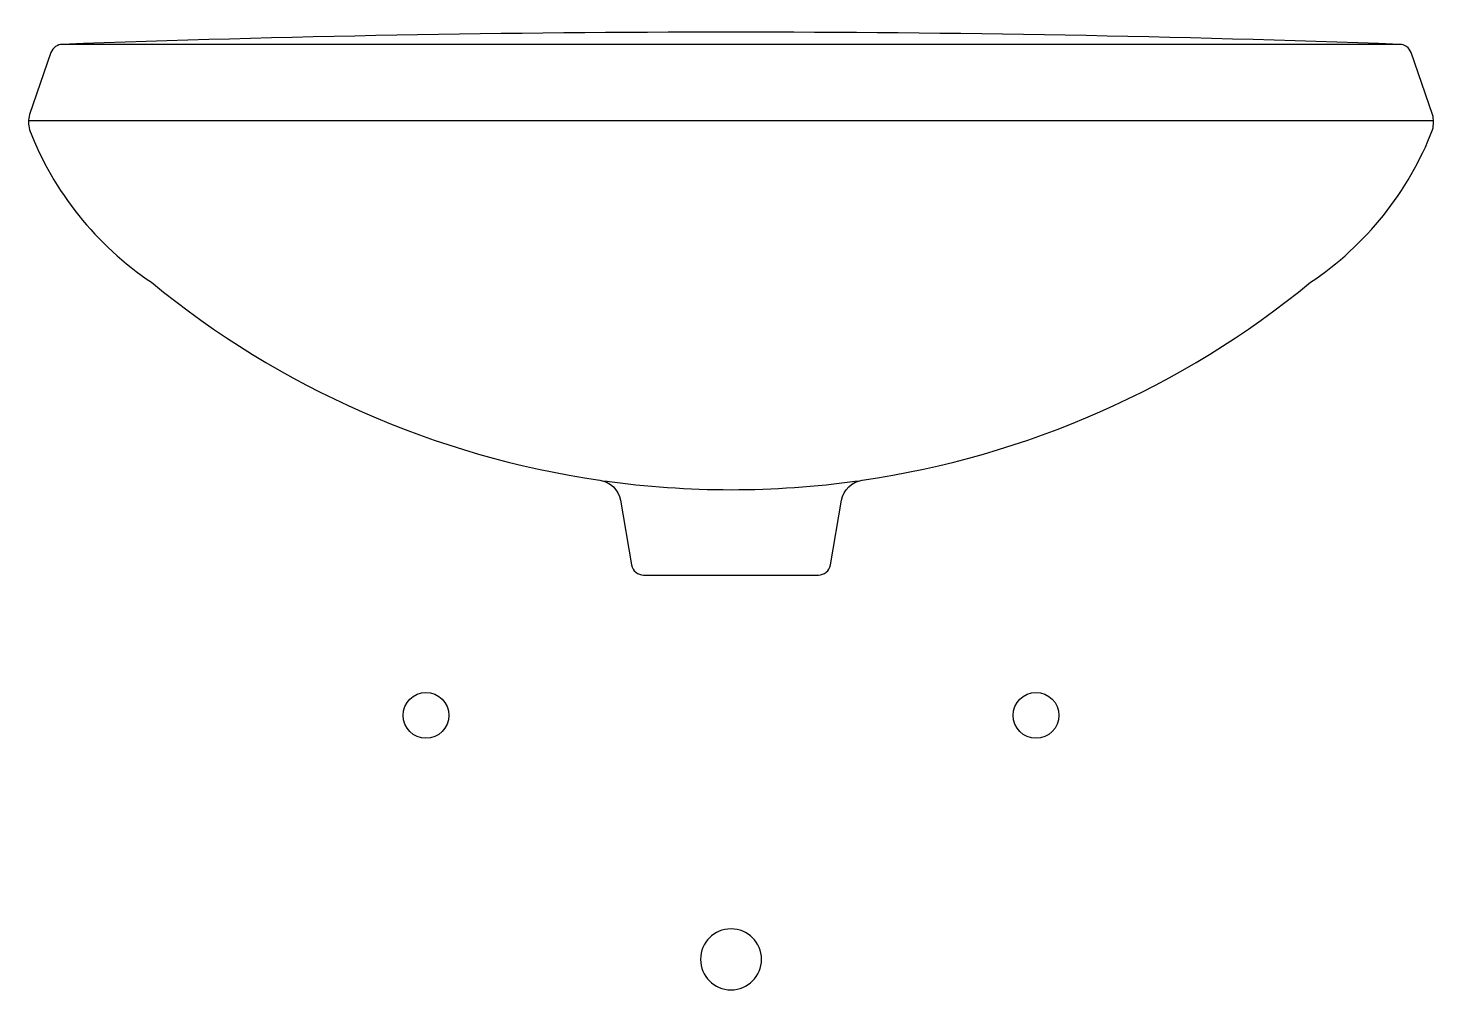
# Model space of a CAD drawing. Extents: x -832.494 to -832.033, y 509.638 to 509.953.
import ezdxf

# ---------------------------------------------------------------- set-up
doc = ezdxf.new("R2010")
doc.units = 0
doc.header["$LTSCALE"] = 50
doc.header["$MEASUREMENT"] = 0
doc.layers.add('A-PECAS', color=2, linetype='CONTINUOUS')
doc.layers.add('ESC1-50', color=1, linetype='CONTINUOUS')

# ---------------------------------------------------------------- blocks, each defined once
blk = doc.blocks.new('L-910-F')
at = {"layer": 'A-PECAS'}
for points in [[(0.043, 0.6571, 0.136659), (0.19, 0.722, 0.154076), (0.23, 0.772, 0.128176), (0.23, 0.777), (0.22293, 0.79731, 0.319242), (0.21916, 0.8), (0, 0.8), (-0.21916, 0.8, 0.319242), (-0.22293, 0.79731), (-0.23, 0.777, 0.128176), (-0.23, 0.772, 0.154076), (-0.19, 0.722, 0.136659), (-0.043, 0.6571)], [(-0.043, 0.6571, -0.324327), (-0.03627, 0.65056), (-0.03258, 0.62931, 0.364633), (-0.02864, 0.626), (0, 0.626), (0.02864, 0.626, 0.364633), (0.03258, 0.62931), (0.03627, 0.65056, -0.324327), (0.043, 0.6571)]]:
    blk.add_lwpolyline(points, format="xyb", dxfattribs=at)
blk.add_arc((0, -5.20168), 6.00568, 87.908728, 92.091272, dxfattribs=at)
at = {"layer": 'ESC1-50'}
blk.add_lwpolyline([(-0.23031, 0.775), (0, 0.775), (0.23031, 0.775)], dxfattribs=at)
blk.add_lwpolyline([(-0.0415, 0.65689, 0.034776), (0, 0.654, 0.034776), (0.0415, 0.65689, 0.034776)], format="xyb", dxfattribs=at)
blk.add_lwpolyline([(0, 0.49, 1), (0, 0.51, 1)], format="xyb", close=True, dxfattribs=at)
for centre in [(-0.1, 0.58), (0.1, 0.58)]:
    blk.add_circle(centre, 0.0075, dxfattribs=at)

msp = doc.modelspace()

# ---------------------------------------------------------------- block references
at = {"layer": 'A-PECAS'}
msp.add_blockref('L-910-F', (-832.2637, 509.14751), dxfattribs=at)

doc.saveas('drawing.dxf')
